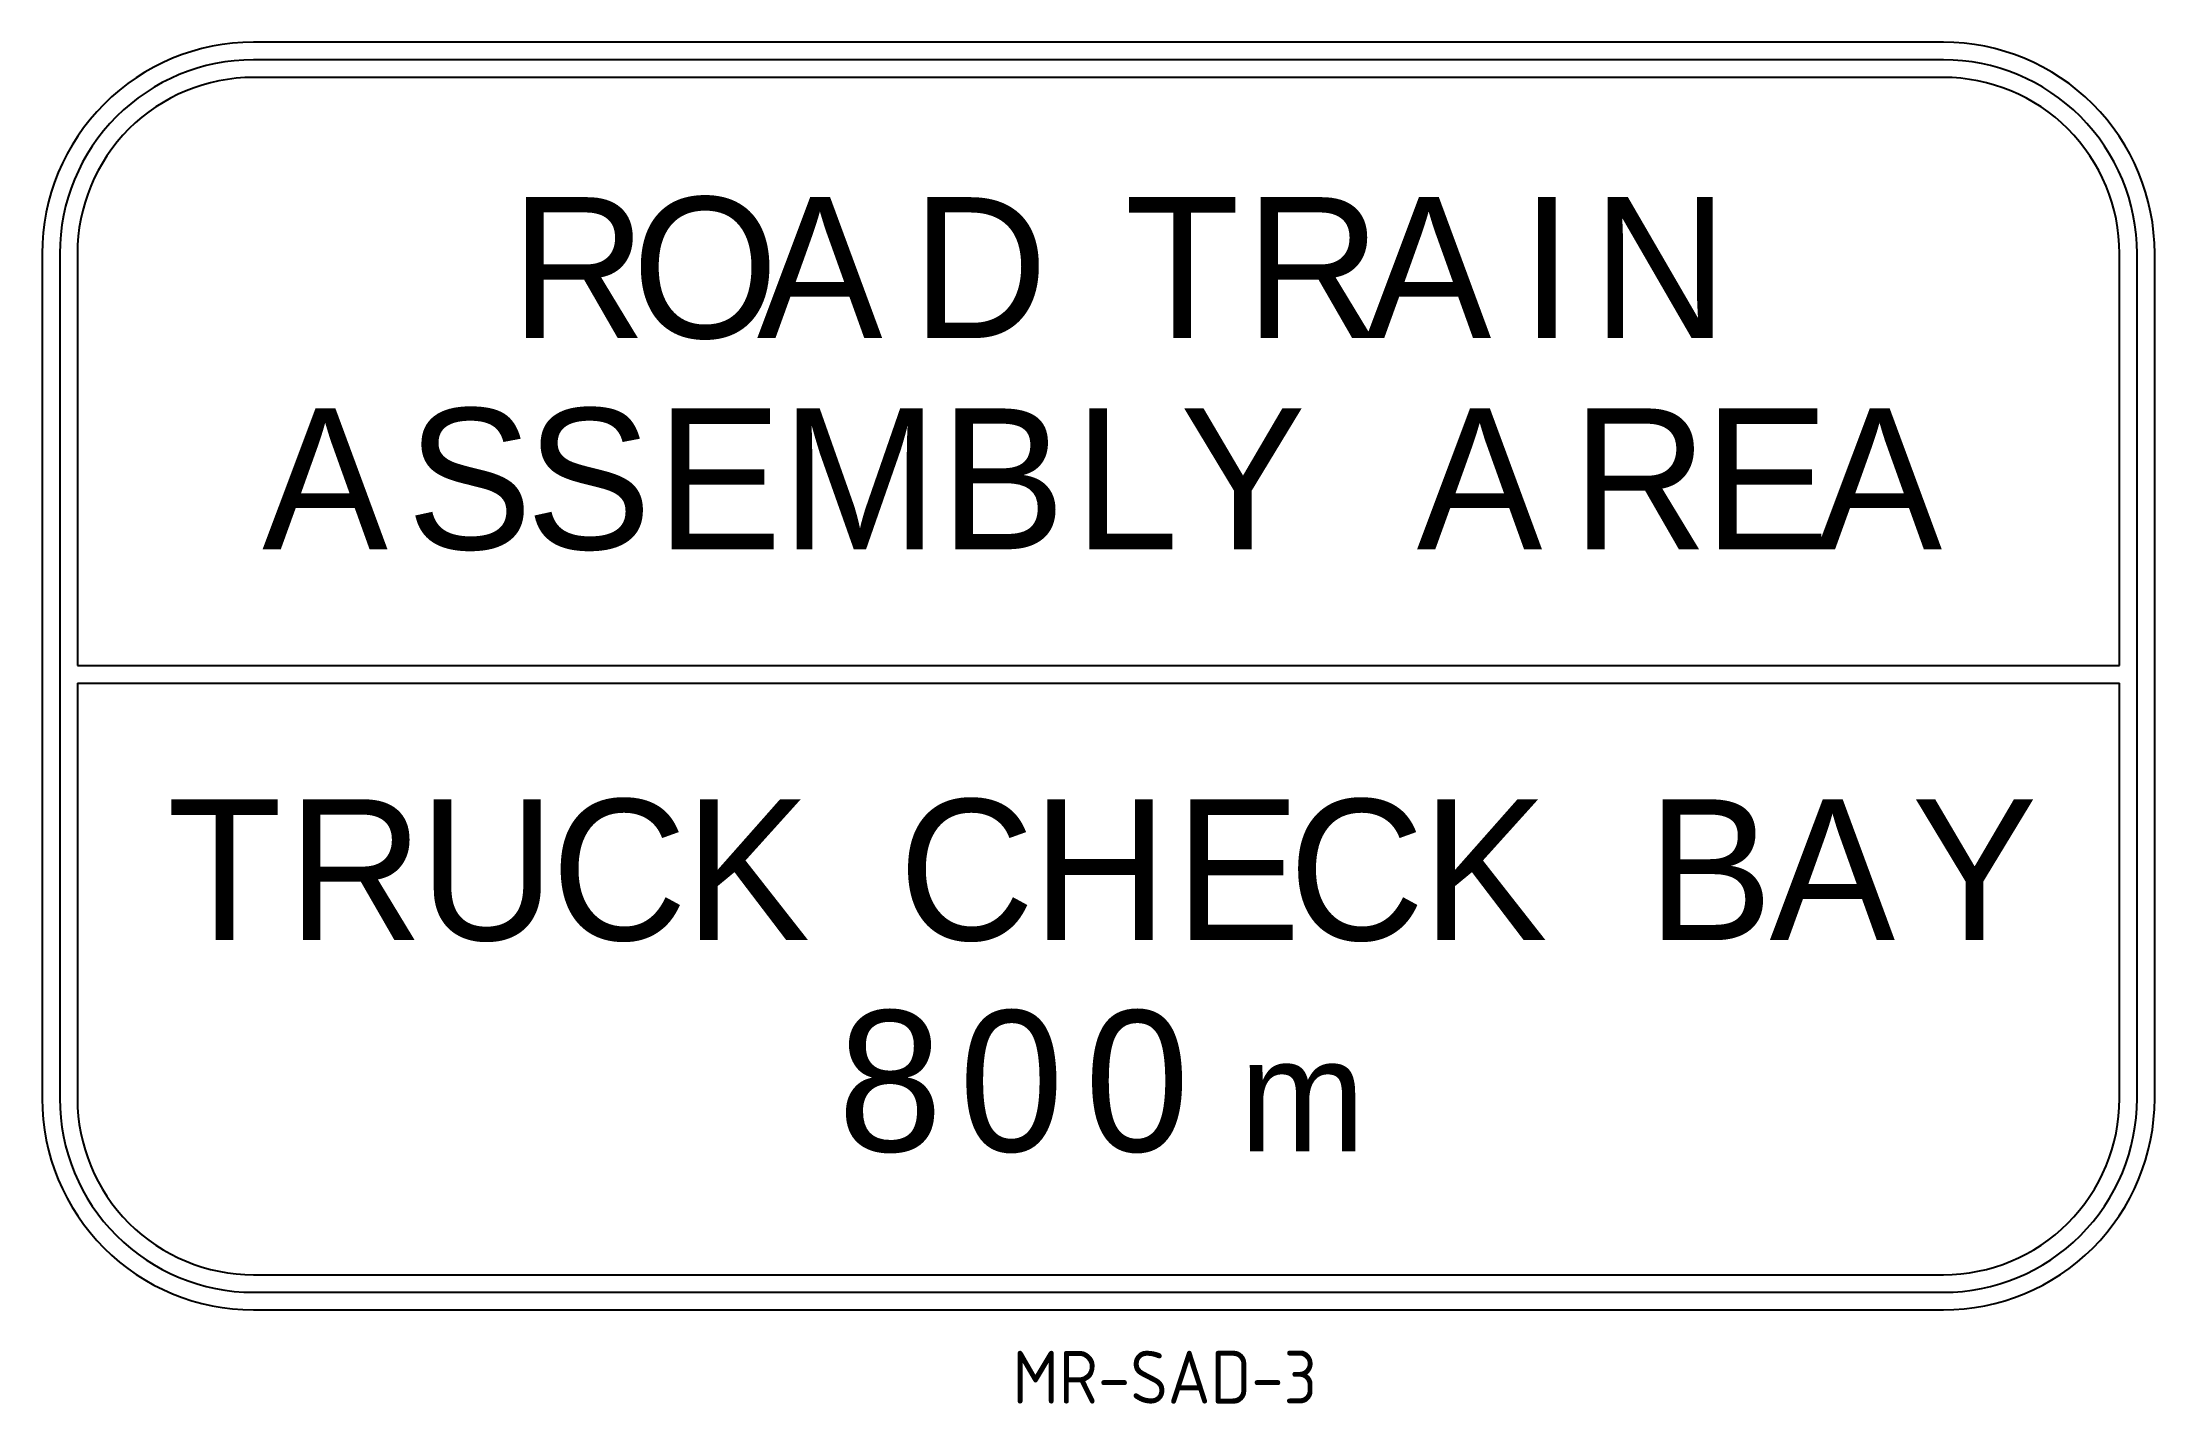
# Model space of a CAD drawing. Extents: x 94 to 214, y -6 to 72.
import ezdxf

# ---------------------------------------------------------------- set-up
doc = ezdxf.new("R2010")
doc.units = 0
doc.header["$LTSCALE"] = 12
doc.header["$MEASUREMENT"] = 0
doc.layers.add('L35', color=3, linetype='CONTINUOUS')
doc.layers.add('T25', color=1, linetype='CONTINUOUS')
doc.styles.add('DSERIES', font='Dseries')
doc.styles.add('ISO', font='iso')
doc.styles.add('MESERIES', font='MEseries')

# ---------------------------------------------------------------- blocks, each defined once
blk = doc.blocks.new('BLK11')
at = {"layer": 'L35', "style": 'DSERIES'}
for s, p in [('C', (0, 0)), ('H', (7.58, 0)), ('E', (15.71, 0)), ('C', (22.16, 0)), ('K', (29.74, 0))]:
    blk.add_text(s, height=8, dxfattribs=at).set_placement(p)
blk = doc.blocks.new('BLK7')
at = {"layer": 'L35', "style": 'DSERIES'}
for s, p in [('A', (0, 0)), ('S', (8.21, 0)), ('S', (14.98, 0)), ('E', (22.38, 0)), ('M', (29.48, 0)), ('B', (38.49, 0)), ('L', (46.11, 0)), ('Y', (52.14, 0))]:
    blk.add_text(s, height=8, dxfattribs=at).set_placement(p)
blk = doc.blocks.new('BLK2')
at = {"layer": 'L35', "style": 'DSERIES'}
for s, p in [('T', (0, 0)), ('R', (6.84, 0)), ('A', (13.69, 0)), ('I', (22.5, 0)), ('N', (26.55, 0))]:
    blk.add_text(s, height=8, dxfattribs=at).set_placement(p)
blk = doc.blocks.new('BLK14')
at = {"layer": 'L35', "style": 'DSERIES'}
for s, p in [('8', (0, 0)), ('0', (6.89, 0)), ('0', (14.03, 0))]:
    blk.add_text(s, height=8, dxfattribs=at).set_placement(p)
blk = doc.blocks.new('BLK10')
at = {"layer": 'L35', "style": 'DSERIES'}
for s, p in [('T', (0, 0)), ('R', (6.84, 0)), ('U', (14.33, 0)), ('C', (21.82, 0)), ('K', (29.4, 0))]:
    blk.add_text(s, height=8, dxfattribs=at).set_placement(p)
blk = doc.blocks.new('BLK1')
at = {"layer": 'L35', "style": 'DSERIES'}
for s, p in [('R', (0, 0)), ('O', (6.89, 0)), ('A', (13.99, 0)), ('D', (22.79, 0))]:
    blk.add_text(s, height=8, dxfattribs=at).set_placement(p)
blk = doc.blocks.new('BLK12')
at = {"layer": 'L35', "style": 'DSERIES'}
for s, p in [('B', (0, 0)), ('A', (6.94, 0)), ('Y', (15.02, 0))]:
    blk.add_text(s, height=8, dxfattribs=at).set_placement(p)
blk = doc.blocks.new('BLK15')
at = {"layer": 'L35', "style": 'MESERIES'}
blk.add_text('m', height=6.4, dxfattribs=at).set_placement((0, 0))
blk = doc.blocks.new('BLK8')
at = {"layer": 'L35', "style": 'DSERIES'}
for s, p in [('A', (0, 0)), ('R', (8.81, 0)), ('E', (16.3, 0)), ('A', (22.71, 0))]:
    blk.add_text(s, height=8, dxfattribs=at).set_placement(p)

msp = doc.modelspace()

# ---------------------------------------------------------------- linework, layer by layer
at = {"layer": 'L35'}
for p, q in [((95.72, 36.4), (211.72, 36.4)), ((95.72, 35.4), (211.72, 35.4))]:
    msp.add_line(p, q, dxfattribs=at)
for points in [[(105.72, -0.2), (201.72, -0.2, 0.414214), (213.72, 11.8), (213.72, 59.8, 0.414214), (201.72, 71.8), (105.72, 71.8, 0.414214), (93.72, 59.8), (93.72, 11.8, 0.414214)], [(105.72, 0.8), (201.72, 0.8, 0.414214), (212.72, 11.8), (212.72, 59.8, 0.414214), (201.72, 70.8), (105.72, 70.8, 0.414214), (94.72, 59.8), (94.72, 11.8, 0.414214)]]:
    msp.add_lwpolyline(points, format="xyb", close=True, dxfattribs=at)
for points in [[(211.72, 36.4), (211.72, 59.8, 0.414214), (201.72, 69.8), (105.72, 69.8, 0.414214), (95.72, 59.8), (95.72, 36.4)], [(95.72, 35.4), (95.72, 11.8, 0.414214), (105.72, 1.8), (201.72, 1.8, 0.414214), (211.72, 11.8), (211.72, 35.4)]]:
    msp.add_lwpolyline(points, format="xyb", dxfattribs=at)

# ---------------------------------------------------------------- block references
for name, p in [('BLK1', (120.33, 55)), ('BLK2', (155.21, 55)), ('BLK7', (106.22, 43)), ('BLK8', (171.8, 43)), ('BLK10', (100.81, 20.8)), ('BLK11', (142.36, 20.8)), ('BLK12', (184.9, 20.8)), ('BLK14', (138.91, 8.8)), ('BLK15', (161.74, 8.8))]:
    msp.add_blockref(name, p, dxfattribs=at)

# ---------------------------------------------------------------- texts
at = {"layer": 'T25', "color": 3, "style": 'ISO'}
msp.add_text('MR-SAD-3', height=3, dxfattribs=at).set_placement((148.84, -5.52))

doc.saveas('drawing.dxf')
